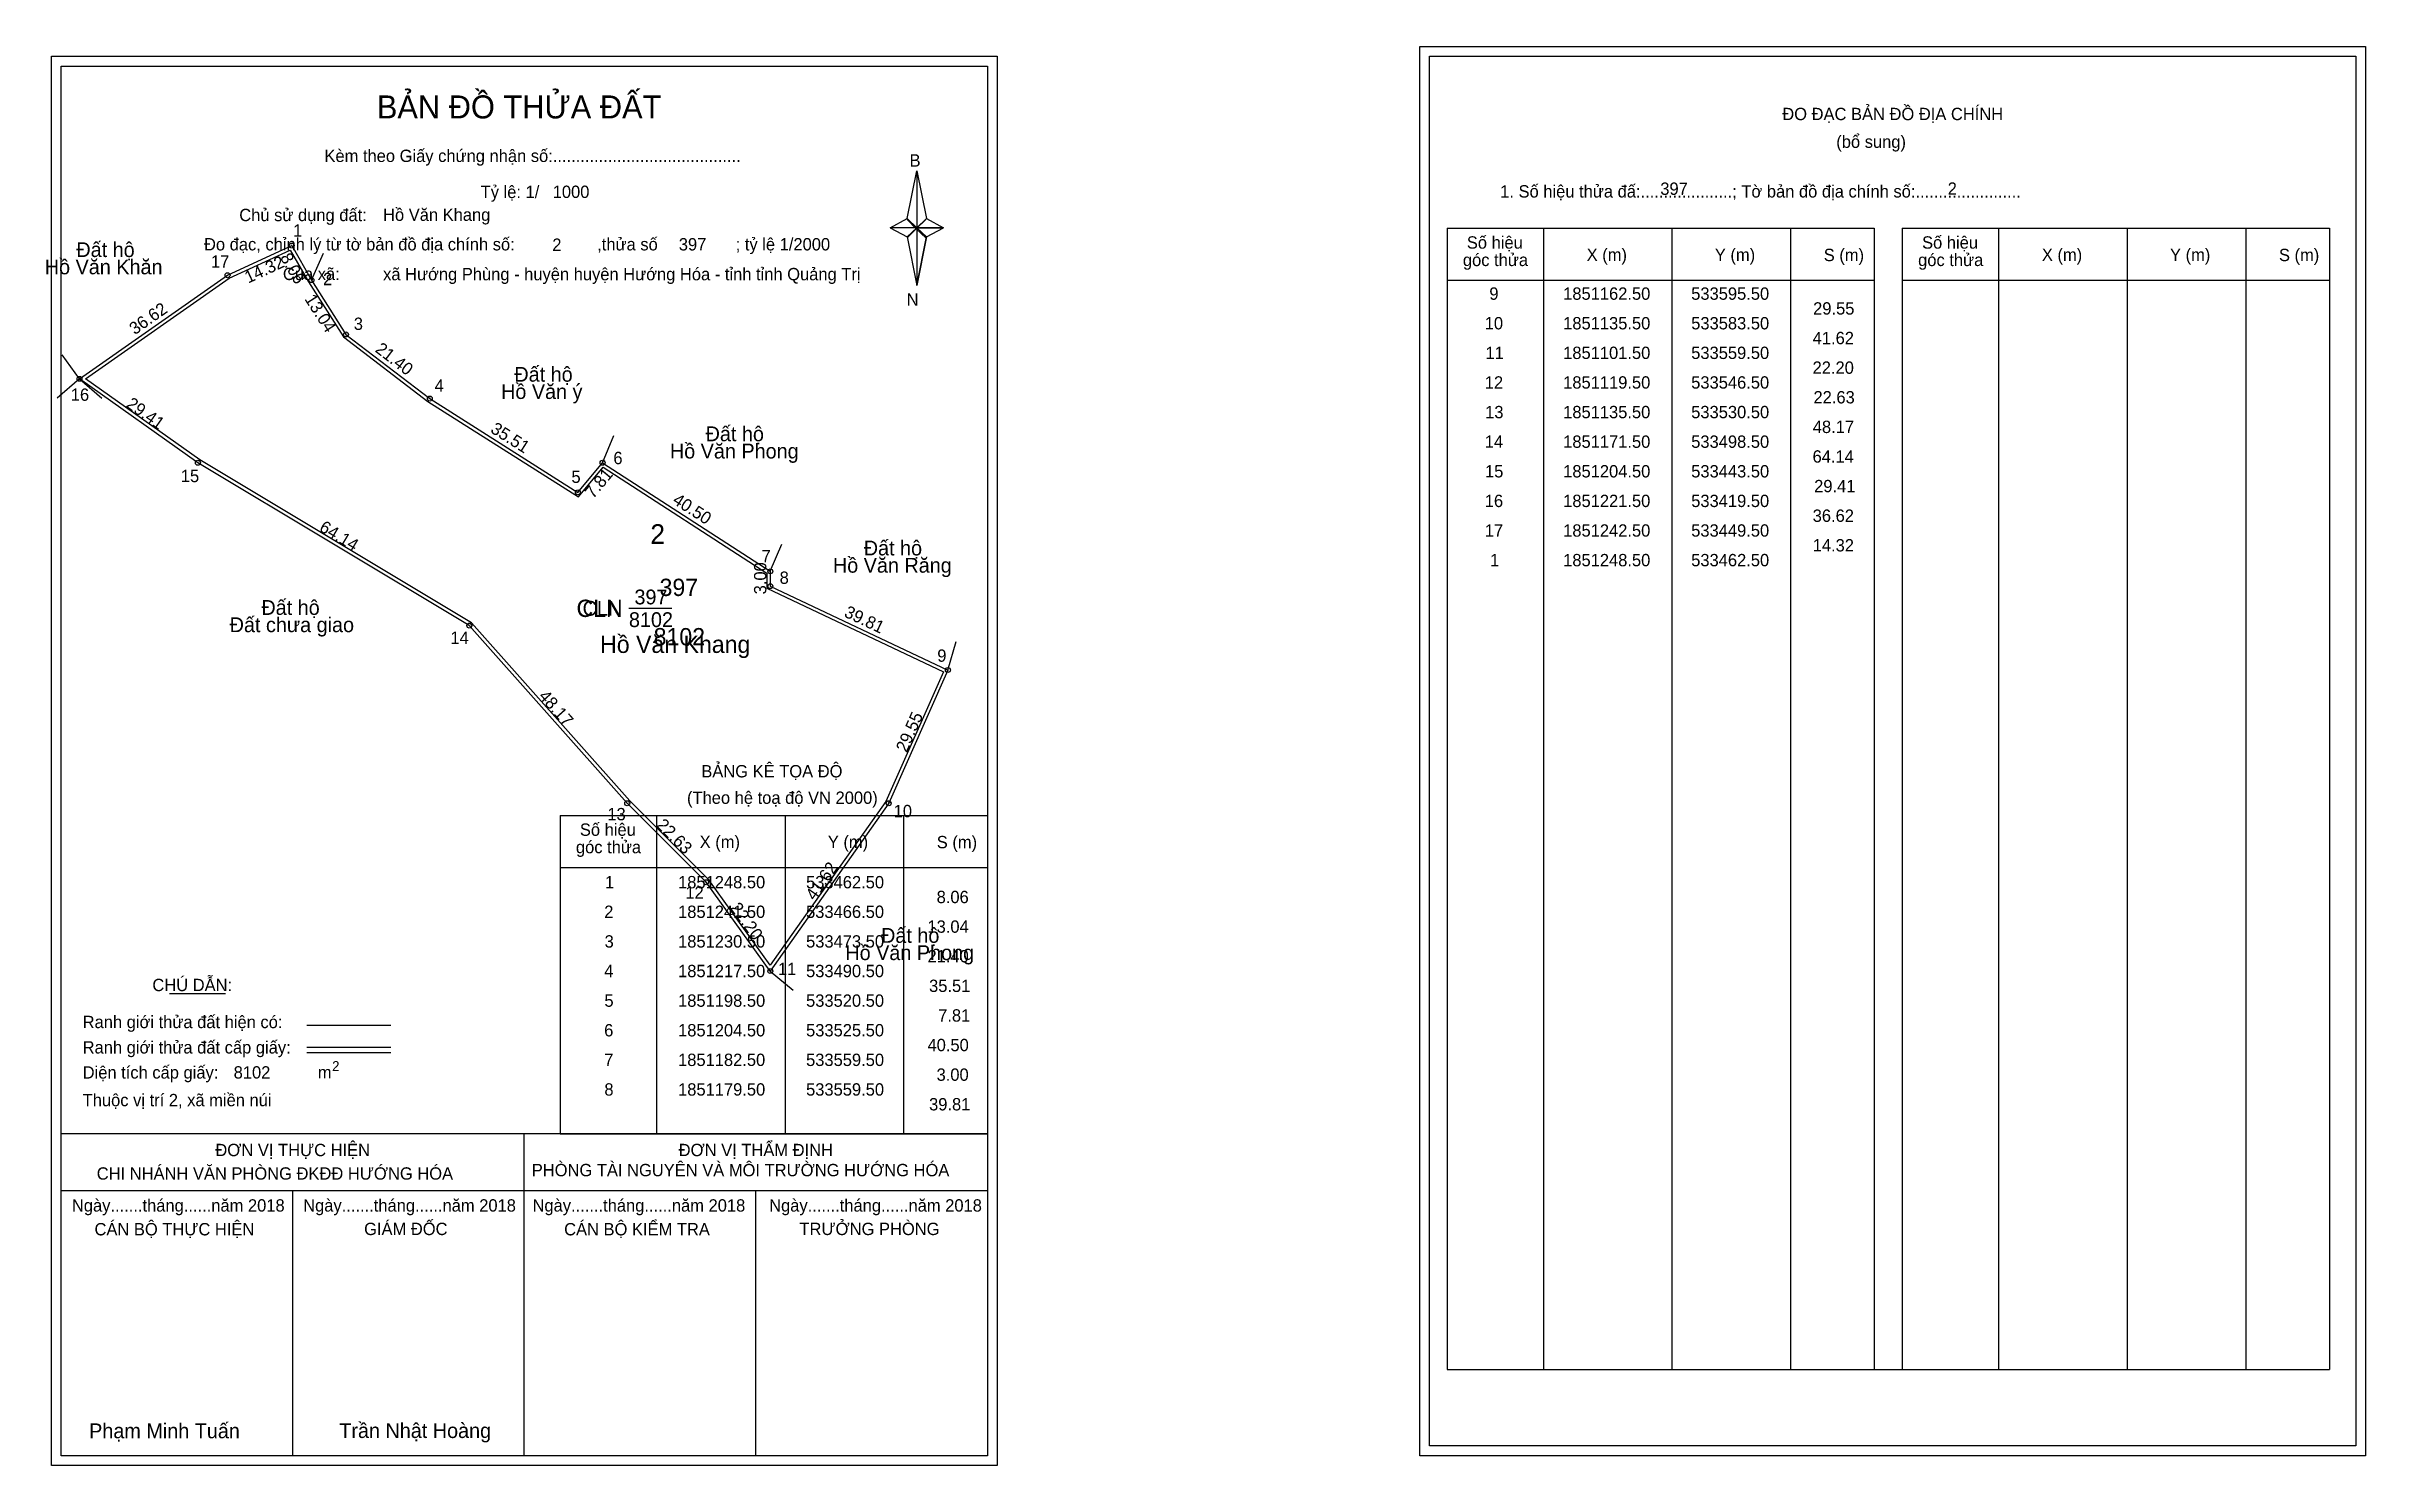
# Model space of a CAD drawing. Extents: x 533413 to 533883, y 1851001 to 1851289.
import ezdxf

# ---------------------------------------------------------------- set-up
doc = ezdxf.new("R2010")
doc.units = 0
for name, color, linetype in [('Level 1', 7, 'Continuous'), ('Level 10', 7, 'Continuous'), ('Level 11', 7, 'Continuous'), ('Level 13', 7, 'Continuous'), ('Level 2', 7, 'Continuous'), ('Level 27', 7, 'Continuous'), ('Level 3', 7, 'Continuous'), ('Level 36', 7, 'Continuous'), ('Level 4', 7, 'Continuous'), ('Level 49', 7, 'Continuous'), ('Level 5', 7, 'Continuous'), ('Level 53', 7, 'Continuous'), ('Level 55', 7, 'Continuous'), ('Level 6', 7, 'Continuous'), ('Level 63', 7, 'Continuous'), ('Level 7', 7, 'Continuous'), ('Level 9', 7, 'Continuous')]:
    doc.layers.add(name, color=color, linetype=linetype)

msp = doc.modelspace()

# ---------------------------------------------------------------- linework, layer by layer
at = {"layer": 'Level 1'}
for p, q in [((533415.8, 1851284.86), (533415.8, 1851284.86)), ((533693.12, 1851286.86), (533693.12, 1851286.86)), ((533587.22, 1851253.98), (533589.19, 1851263.62)), ((533589.19, 1851263.62), (533589.19, 1851252.1)), ((533589.19, 1851263.62), (533591.15, 1851253.98)), ((533583.77, 1851252.1), (533587.22, 1851253.98)), ((533587.22, 1851253.98), (533589.19, 1851252.1)), ((533589.04, 1851251.88), (533587.22, 1851253.76)), ((533589.19, 1851252.1), (533587.22, 1851250.26)), ((533589.04, 1851251.88), (533587.22, 1851250.04)), ((533587.22, 1851250.04), (533589.04, 1851251.88)), ((533591.01, 1851253.76), (533589.04, 1851251.88)), ((533589.04, 1851251.88), (533591.01, 1851253.76)), ((533591.01, 1851250.04), (533589.04, 1851251.88)), ((533591.15, 1851253.98), (533589.19, 1851252.1)), ((533589.19, 1851252.1), (533589.19, 1851240.4)), ((533589.19, 1851252.1), (533594.6, 1851252.1)), ((533589.19, 1851252.1), (533591.15, 1851250.26)), ((533591.15, 1851250.26), (533594.6, 1851252.1)), ((533696.65, 1851252.01), (533783.25, 1851252.01)), ((533716.24, 1851020.74), (533716.24, 1851252.01)), ((533742.31, 1851020.74), (533742.31, 1851252.01)), ((533766.29, 1851252.01), (533766.29, 1851020.74)), ((533783.25, 1851252.01), (533783.25, 1851020.74)), ((533788.91, 1851252.01), (533875.51, 1851252.01)), ((533808.5, 1851020.74), (533808.5, 1851252.01)), ((533834.57, 1851020.74), (533834.57, 1851252.01)), ((533858.54, 1851252.01), (533858.54, 1851020.74)), ((533875.51, 1851252.01), (533875.51, 1851020.74)), ((533587.22, 1851250.26), (533589.19, 1851240.4)), ((533591.15, 1851250.26), (533589.19, 1851240.4)), ((533696.65, 1851241.48), (533783.25, 1851241.48)), ((533788.91, 1851241.48), (533875.51, 1851241.48)), ((533516.89, 1851133.04), (533603.49, 1851133.04)), ((533536.48, 1851068.51), (533536.48, 1851133.04)), ((533562.55, 1851068.51), (533562.55, 1851133.04)), ((533586.52, 1851133.04), (533586.52, 1851068.51)), ((533516.89, 1851122.51), (533603.49, 1851122.51)), ((533437.71, 1851096.93), (533449.12, 1851096.93)), ((533465.58, 1851090.52), (533482.59, 1851090.52)), ((533465.58, 1851086.08), (533482.59, 1851086.08)), ((533465.58, 1851084.98), (533482.59, 1851084.98)), ((533522.62, 1851068.51), (533415.79, 1851068.51)), ((533603.49, 1851068.51), (533498.65, 1851068.51)), ((533509.64, 1851003.29), (533509.64, 1851068.51)), ((533516.89, 1851068.51), (533603.49, 1851068.51)), ((533603.49, 1851056.96), (533415.79, 1851056.96)), ((533462.72, 1851003.29), (533462.72, 1851056.96)), ((533556.57, 1851003.29), (533556.57, 1851056.96)), ((533696.65, 1851020.74), (533875.51, 1851020.74)), ((533603.49, 1851003.29), (533603.49, 1851003.29)), ((533880.82, 1851005.29), (533880.82, 1851005.29))]:
    msp.add_line(p, q, dxfattribs=at)
for points in [[(533587.22, 1851253.98), (533589.19, 1851263.62), (533589.19, 1851252.1)], [(533583.77, 1851252.1), (533587.22, 1851250.26), (533589.19, 1851252.1)], [(533589.19, 1851252.1), (533591.15, 1851253.98), (533594.6, 1851252.1)], [(533589.19, 1851252.1), (533589.19, 1851240.4), (533591.15, 1851250.26)]]:
    msp.add_lwpolyline(points, close=True, dxfattribs=at)
at = {"layer": 'Level 10'}
for points in [[(533525.5, 1851204.5), (533559.5, 1851182.5), (533559.5, 1851179.5), (533595.5, 1851162.5), (533583.5, 1851135.5), (533559.5, 1851101.5), (533546.5, 1851119.5), (533530.5, 1851135.5), (533498.5, 1851171.5), (533443.5, 1851204.5), (533419.5, 1851221.5), (533449.5, 1851242.5), (533462.5, 1851248.5), (533466.5, 1851241.5), (533473.5, 1851230.5), (533490.5, 1851217.5), (533520.5, 1851198.5)], [(533525.64, 1851203.58), (533558.8, 1851182.12), (533558.8, 1851179.06), (533594.58, 1851162.16), (533582.89, 1851135.85), (533559.49, 1851102.7), (533547.03, 1851119.96), (533531.01, 1851135.98), (533498.95, 1851172.05), (533443.88, 1851205.09), (533420.72, 1851221.5), (533449.85, 1851241.89), (533462.21, 1851247.6), (533465.9, 1851241.14), (533472.98, 1851230.02), (533490.1, 1851216.93), (533520.64, 1851197.58)]]:
    msp.add_lwpolyline(points, close=True, dxfattribs=at)
at = {"layer": 'Level 11'}
for centre in [(533462.5, 1851248.5), (533449.5, 1851242.5), (533466.5, 1851241.5), (533473.5, 1851230.5), (533419.5, 1851221.5), (533490.5, 1851217.5), (533443.5, 1851204.5), (533525.5, 1851204.5), (533525.5, 1851204.5), (533520.5, 1851198.5), (533559.5, 1851182.5), (533559.5, 1851179.5), (533498.5, 1851171.5), (533595.5, 1851162.5), (533530.5, 1851135.5), (533583.5, 1851135.5), (533546.5, 1851119.5), (533559.5, 1851101.5)]:
    msp.add_circle(centre, 0.5, dxfattribs=at)
at = {"layer": 'Level 27'}
for p, q in [((533466.5, 1851241.5), (533468.96, 1851246.97)), ((533419.5, 1851221.5), (533416.01, 1851226.38)), ((533419.5, 1851221.5), (533414.98, 1851217.55)), ((533419.5, 1851221.5), (533424.02, 1851217.55)), ((533525.5, 1851204.5), (533527.77, 1851210.05)), ((533559.5, 1851182.5), (533561.86, 1851188.01)), ((533595.5, 1851162.5), (533597.18, 1851168.26)), ((533559.5, 1851101.5), (533564.11, 1851097.66))]:
    msp.add_line(p, q, dxfattribs=at)
at = {"layer": 'Level 3'}
for p, q in [((533696.65, 1851252.01), (533696.65, 1851020.74)), ((533788.91, 1851252.01), (533788.91, 1851020.74)), ((533516.89, 1851133.04), (533516.89, 1851068.51))]:
    msp.add_line(p, q, dxfattribs=at)
at = {"layer": 'Level 63'}
for points in [[(533413.79, 1851286.86), (533605.49, 1851286.86), (533605.49, 1851001.29), (533413.79, 1851001.29)], [(533415.79, 1851284.86), (533603.49, 1851284.86), (533603.49, 1851003.29), (533415.79, 1851003.29)], [(533691.12, 1851288.86), (533882.82, 1851288.86), (533882.82, 1851003.29), (533691.12, 1851003.29)], [(533693.12, 1851286.86), (533880.82, 1851286.86), (533880.82, 1851005.29), (533693.12, 1851005.29)]]:
    msp.add_lwpolyline(points, close=True, dxfattribs=at)
at = {"layer": 'Level 9'}
msp.add_line((533530.85, 1851175), (533539.54, 1851175), dxfattribs=at)

# ---------------------------------------------------------------- texts
at = {"layer": 'Level 1'}
for s, height, p in [('BẢN ĐỒ THỬA ĐẤT', 4.6657, (533479.76, 1851274.27)), ('ĐO ĐẠC BẢN ĐỒ ĐỊA CHÍNH', 2.5, (533764.6, 1851273.92)), ('(bổ sung)', 2.5, (533775.54, 1851268.3)), ('Kèm theo Giấy chứng nhận số:.........................................', 2.5, (533469.14, 1851265.44)), ('B', 2.5, (533587.73, 1851264.5)), ('1. Số hiệu thửa đấ:....................; Tờ bản đồ địa chính số:.......................', 2.5, (533707.43, 1851258.24)), ('Chủ sử dụng đất:', 2.5, (533451.88, 1851253.45)), ('Đo đạc, chỉnh lý từ tờ bản đồ địa chính số:                  ,thửa số                 ; tỷ lệ 1/2000', 2.5, (533444.73, 1851247.52)), ('góc thửa', 2.5, (533699.87, 1851244.35)), ('Số hiệu', 2.5, (533700.67, 1851247.88)), ('X (m)', 2.5, (533724.95, 1851245.4)), ('Y (m)', 2.5, (533750.93, 1851245.4)), ('S (m)', 2.5, (533773, 1851245.35)), ('góc thửa', 2.5, (533792.13, 1851244.35)), ('Số hiệu', 2.5, (533792.93, 1851247.88)), ('X (m)', 2.5, (533817.21, 1851245.4)), ('Y (m)', 2.5, (533843.18, 1851245.4)), ('S (m)', 2.5, (533865.26, 1851245.35)), ('Của xã:', 2.5, (533460.72, 1851241.52)), ('N', 2.5, (533587.13, 1851236.33)), ('BẢNG KÊ TỌA ĐỘ', 2.5, (533545.52, 1851140.74)), ('(Theo hệ toạ độ VN 2000)', 2.5, (533542.62, 1851135.38)), ('Số hiệu', 2.5, (533520.91, 1851128.9)), ('góc thửa', 2.5, (533520.11, 1851125.37)), ('X (m)', 2.5, (533545.19, 1851126.43)), ('Y (m)', 2.5, (533571.16, 1851126.43)), ('S (m)', 2.5, (533593.24, 1851126.38)), ('CHÚ DẪN:', 2.5, (533434.27, 1851097.43)), ('Ranh giới thửa đất hiện có:', 2.5, (533420.14, 1851089.93)), ('Ranh giới thửa đất cấp giấy:', 2.5, (533420.14, 1851084.79)), ('Diện tích cấp giấy:', 2.5, (533420.14, 1851079.71)), ('2', 2, (533470.7, 1851081.24)), ('m', 2.5, (533467.8, 1851079.73)), ('Thuộc vị trí 2, xã miền núi', 2.5, (533420.14, 1851074.11)), ('ĐƠN VỊ THỰC HIỆN', 2.5, (533447.03, 1851063.99)), ('ĐƠN VỊ THẨM ĐỊNH', 2.5, (533540.93, 1851063.99)), ('CHI NHÁNH VĂN PHÒNG ĐKĐĐ HƯỚNG HÓA', 2.5, (533422.99, 1851059.23)), ('PHÒNG TÀI NGUYÊN VÀ MÔI TRƯỜNG HƯỚNG HÓA', 2.5, (533511.16, 1851059.92)), ('Ngày.......tháng......năm 2018', 2.5, (533417.96, 1851052.76)), ('Ngày.......tháng......năm 2018', 2.5, (533464.83, 1851052.76)), ('Ngày.......tháng......năm 2018', 2.5, (533511.31, 1851052.76)), ('Ngày.......tháng......năm 2018', 2.5, (533559.27, 1851052.76)), ('CÁN BỘ THỰC HIỆN', 2.5, (533422.54, 1851047.94)), ('GIÁM ĐỐC', 2.5, (533477.18, 1851048)), ('CÁN BỘ KIỂM TRA', 2.5, (533517.72, 1851047.94)), ('TRƯỞNG PHÒNG', 2.5, (533565.41, 1851048)), ('Phạm Minh Tuấn', 3, (533421.45, 1851006.83)), ('Trần Nhật Hoàng', 3, (533472.15, 1851006.88))]:
    msp.add_text(s, height=height, dxfattribs=at).set_placement(p)
at = {"layer": 'Level 11'}
msp.add_text('Tỷ lệ: 1/', height=2.5, dxfattribs=at).set_placement((533500.8, 1851258.13))
at = {"layer": 'Level 13'}
for s, p in [('CLN', (533521.46, 1851173.5)), ('397', (533531.97, 1851175.8)), ('8102', (533530.85, 1851171.2))]:
    msp.add_text(s, height=3, dxfattribs=at).set_placement(p)
at = {"layer": 'Level 2'}
msp.add_text('Hồ Văn Khang', height=3.5, dxfattribs=at).set_placement((533525.01, 1851165.96))
at = {"layer": 'Level 3'}
msp.add_text('CLN', height=3.5, dxfattribs=at).set_placement((533520.22, 1851173.25))
at = {"layer": 'Level 36'}
for s, p in [('Đất hộ', (533418.86, 1851246.18)), ('Hồ Văn Khăn', (533412.46, 1851242.68)), ('Đất hộ', (533507.63, 1851220.92)), ('Hồ Văn ý', (533504.93, 1851217.42)), ('Đất hộ', (533546.39, 1851208.86)), ('Hồ Văn Phong', (533539.15, 1851205.36)), ('Hồ Văn Răng', (533572.19, 1851182.22)), ('Đất hộ', (533578.44, 1851185.72)), ('Đất hộ', (533456.36, 1851173.67)), ('Đất chưa giao', (533449.93, 1851170.17)), ('Đất hộ', (533581.95, 1851107.22)), ('Hồ Văn Phong', (533574.71, 1851103.72))]:
    msp.add_text(s, height=3, dxfattribs=at).set_placement(p)
at = {"layer": 'Level 4'}
msp.add_text('397', height=3.5, dxfattribs=at).set_placement((533537.06, 1851177.5))
at = {"layer": 'Level 49'}
for s, rotation, p in [('8.06', 299.7449, (533460.07, 1851246.11)), ('14.32', 24.7751, (533453.68, 1851240.79)), ('13.04', 302.4712, (533465.02, 1851237.68)), ('36.62', 34.992, (533430.7, 1851230.32)), ('21.40', 322.5946, (533479.24, 1851227.12)), ('29.41', 324.6888, (533428.76, 1851215.92)), ('35.51', 327.6526, (533502.61, 1851210.78)), ('7.81', 50.1944, (533523.61, 1851197.08)), ('40.50', 327.0948, (533539.5, 1851196.39)), ('64.14', 329.0362, (533467.9, 1851190.79)), ('3.00', 90, (533558.7, 1851177.83)), ('39.81', 334.7223, (533574.29, 1851173.4)), ('48.17', 311.6335, (533512.39, 1851157.08)), ('29.55', 66.0375, (533587.13, 1851145.64)), ('22.63', 315, (533536.24, 1851130.9)), ('41.62', 54.7824, (533568.49, 1851115.63)), ('22.20', 305.8377, (533551.25, 1851114.28))]:
    msp.add_text(s, height=2.5, rotation=rotation, dxfattribs=at).set_placement(p)
at = {"layer": 'Level 5'}
msp.add_text('8102', height=3.5, dxfattribs=at).set_placement((533535.86, 1851167.5))
at = {"layer": 'Level 53'}
for s, p in [('9', (533705.23, 1851237.52)), ('1851162.50', (533720.19, 1851237.52)), ('533595.50', (533746.14, 1851237.52)), ('10', (533704.29, 1851231.52)), ('1851135.50', (533720.19, 1851231.52)), ('533583.50', (533746.14, 1851231.52)), ('29.55', (533770.85, 1851234.52)), ('11', (533704.45, 1851225.52)), ('1851101.50', (533720.19, 1851225.52)), ('533559.50', (533746.14, 1851225.52)), ('41.62', (533770.76, 1851228.52)), ('22.20', (533770.74, 1851222.52)), ('12', (533704.3, 1851219.52)), ('1851119.50', (533720.19, 1851219.52)), ('533546.50', (533746.14, 1851219.52)), ('22.63', (533770.92, 1851216.52)), ('13', (533704.38, 1851213.52)), ('1851135.50', (533720.19, 1851213.52)), ('533530.50', (533746.14, 1851213.52)), ('14', (533704.29, 1851207.52)), ('1851171.50', (533720.19, 1851207.52)), ('533498.50', (533746.14, 1851207.52)), ('48.17', (533770.78, 1851210.52)), ('64.14', (533770.74, 1851204.52)), ('15', (533704.35, 1851201.52)), ('1851204.50', (533720.19, 1851201.52)), ('533443.50', (533746.14, 1851201.52)), ('29.41', (533771.06, 1851198.52)), ('16', (533704.3, 1851195.52)), ('1851221.50', (533720.19, 1851195.52)), ('533419.50', (533746.14, 1851195.52)), ('36.62', (533770.76, 1851192.52)), ('17', (533704.31, 1851189.52)), ('1851242.50', (533720.19, 1851189.52)), ('533449.50', (533746.14, 1851189.52)), ('1', (533705.37, 1851183.52)), ('1851248.50', (533720.19, 1851183.52)), ('533462.50', (533746.14, 1851183.52)), ('14.32', (533770.76, 1851186.52)), ('1', (533525.99, 1851118.26)), ('1851248.50', (533540.81, 1851118.26)), ('533462.50', (533566.75, 1851118.26)), ('8.06', (533593.21, 1851115.26)), ('2', (533525.84, 1851112.26)), ('1851241.50', (533540.81, 1851112.26)), ('533466.50', (533566.75, 1851112.26)), ('13.04', (533591.35, 1851109.26)), ('3', (533525.92, 1851106.26)), ('1851230.50', (533540.81, 1851106.26)), ('533473.50', (533566.75, 1851106.26)), ('21.40', (533591.36, 1851103.26)), ('4', (533525.83, 1851100.26)), ('1851217.50', (533540.81, 1851100.26)), ('533490.50', (533566.75, 1851100.26)), ('5', (533525.88, 1851094.26)), ('1851198.50', (533540.81, 1851094.26)), ('533520.50', (533566.75, 1851094.26)), ('35.51', (533591.68, 1851097.26)), ('7.81', (533593.52, 1851091.26)), ('6', (533525.83, 1851088.26)), ('1851204.50', (533540.81, 1851088.26)), ('533525.50', (533566.75, 1851088.26)), ('40.50', (533591.36, 1851085.26)), ('7', (533525.84, 1851082.26)), ('1851182.50', (533540.81, 1851082.26)), ('533559.50', (533566.75, 1851082.26)), ('8', (533525.87, 1851076.26)), ('1851179.50', (533540.81, 1851076.26)), ('533559.50', (533566.75, 1851076.26)), ('3.00', (533593.2, 1851079.26)), ('39.81', (533591.68, 1851073.26))]:
    msp.add_text(s, height=2.5, dxfattribs=at).set_placement(p)
at = {"layer": 'Level 55'}
for s, height, p in [('385', 0.11, (533462.38, 1851248.39)), ('385', 0.11, (533462.38, 1851248.39)), ('1', 0.4, (533462.39, 1851248.5)), ('17', 0.4, (533449.22, 1851242.5)), ('385', 0.11, (533449.38, 1851242.39)), ('385', 0.11, (533449.38, 1851242.39)), ('2', 0.4, (533466.36, 1851241.5)), ('385', 0.11, (533466.38, 1851241.39)), ('386', 0.11, (533466.38, 1851241.39)), ('385', 0.11, (533466.38, 1851241.39)), ('386', 0.11, (533473.38, 1851230.39)), ('3', 0.4, (533473.38, 1851230.5)), ('16', 0.4, (533419.22, 1851221.5)), ('385', 0.11, (533419.38, 1851221.39)), ('385', 0.11, (533419.38, 1851221.39)), ('0', 0.11, (533419.46, 1851221.39)), ('0', 0.11, (533419.46, 1851221.39)), ('4', 0.4, (533490.36, 1851217.5)), ('386', 0.11, (533490.38, 1851217.39)), ('15', 0.4, (533443.22, 1851204.5)), ('0', 0.11, (533443.46, 1851204.39)), ('0', 0.11, (533443.46, 1851204.39)), ('6', 0.4, (533525.36, 1851204.5)), ('386', 0.11, (533525.38, 1851204.39)), ('395', 0.11, (533525.38, 1851204.39)), ('5', 0.4, (533520.37, 1851198.5)), ('386', 0.11, (533520.38, 1851198.39)), ('7', 0.4, (533559.37, 1851182.5)), ('395', 0.11, (533559.38, 1851182.39)), ('396', 0.11, (533559.38, 1851182.39)), ('8', 0.4, (533559.37, 1851179.5)), ('396', 0.11, (533559.38, 1851179.39)), ('14', 0.4, (533498.21, 1851171.5)), ('0', 0.11, (533498.46, 1851171.39)), ('0', 0.11, (533498.46, 1851171.39)), ('9', 0.4, (533595.36, 1851162.5)), ('396', 0.11, (533595.38, 1851162.39)), ('399', 0.11, (533595.38, 1851162.39)), ('13', 0.4, (533530.23, 1851135.5)), ('0', 0.11, (533530.46, 1851135.39)), ('0', 0.11, (533530.46, 1851135.39)), ('10', 0.4, (533583.22, 1851135.5)), ('399', 0.11, (533583.38, 1851135.39)), ('12', 0.4, (533546.22, 1851119.5)), ('0', 0.11, (533546.46, 1851119.39)), ('0', 0.11, (533546.46, 1851119.39)), ('11', 0.4, (533559.24, 1851101.5)), ('399', 0.11, (533559.38, 1851101.39)), ('0', 0.11, (533559.46, 1851101.39)), ('0', 0.11, (533559.46, 1851101.39))]:
    msp.add_text(s, height=height, dxfattribs=at).set_placement(p)
at = {"layer": 'Level 6'}
for s, p in [('397', (533739.88, 1851258.78)), ('2', (533798.12, 1851258.8)), ('Hồ Văn Khang', (533481.02, 1851253.51)), ('1000', (533515.4, 1851258.15)), ('2', (533515.32, 1851247.43)), ('397', (533540.96, 1851247.51)), ('xã Hướng Phùng - huyện huyện Hướng Hóa - tỉnh tỉnh Quảng Trị', (533481.03, 1851241.47)), ('8102', (533450.74, 1851079.72))]:
    msp.add_text(s, height=2.5, dxfattribs=at).set_placement(p)
at = {"layer": 'Level 7'}
msp.add_text('2', height=4, dxfattribs=at).set_placement((533535.19, 1851188.04))
at = {"layer": 'Level 9'}
for s, p in [('1', (533462.78, 1851250.3)), ('17', (533446.14, 1851244.02)), ('2', (533468.85, 1851240.48)), ('3', (533475.09, 1851231.41)), ('16', (533417.73, 1851217.05)), ('4', (533491.47, 1851218.88)), ('6', (533527.7, 1851204.21)), ('15', (533440.03, 1851200.57)), ('5', (533519.2, 1851200.41)), ('7', (533557.73, 1851184.31)), ('8', (533561.39, 1851179.96)), ('14', (533494.67, 1851167.79)), ('9', (533593.34, 1851164.17)), ('13', (533526.48, 1851132.05)), ('10', (533584.5, 1851132.67)), ('12', (533542.29, 1851116.18)), ('11', (533561.05, 1851100.67))]:
    msp.add_text(s, height=2.5, dxfattribs=at).set_placement(p)

doc.saveas('drawing.dxf')
